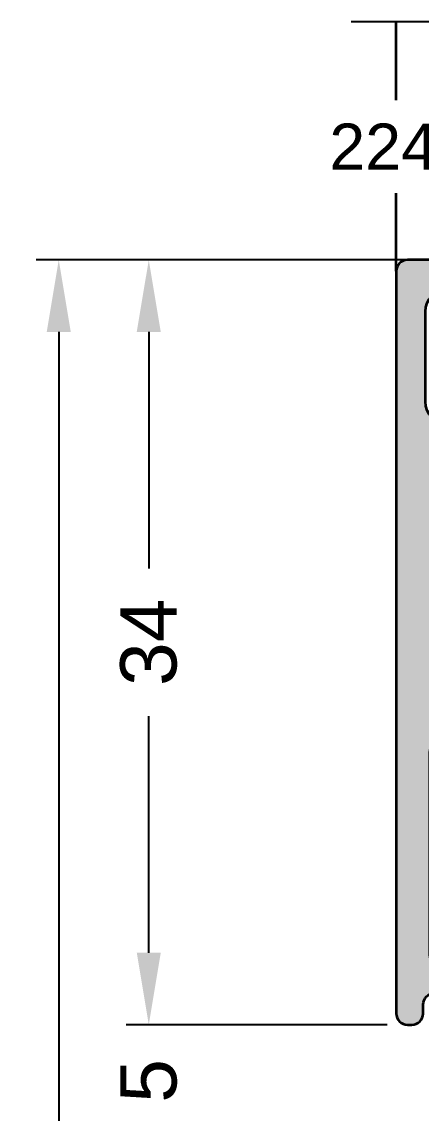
# Model space of a CAD drawing. Header units: millimetres. Extents: x 44 to 145, y 27 to 247.
# Drawn here: x 43.58 to 61.33, y 84.76 to 133.28 of the extents above; entities that cross this region are included whole.
import ezdxf

# ---------------------------------------------------------------- set-up
doc = ezdxf.new("R2010")
doc.units = ezdxf.units.MM
doc.header["$PDMODE"] = 1
doc.header["$PDSIZE"] = -0.001
doc.linetypes.add('ACAD_ISO10W100', pattern=[18, 12, -3, 0, -3])
for name, color, linetype, lineweight in [('S01_Bemaßung', 140, 'Continuous', 25), ('S02_Beschriftung', 40, 'Continuous', 25), ('S03_AL_Kontur', 255, 'Continuous', 35), ('S04_AL_Schraffur', 253, 'Continuous', 25), ('S18_Mittellinie', 10, 'ACAD_ISO10W100', 25)]:
    doc.layers.add(name, color=color, linetype=linetype, lineweight=lineweight)
doc.styles.add('1_1_N_Art', font='arial.ttf', dxfattribs={"height": 2.055})
doc.styles.add('Arial', font='arial.ttf')
doc.dimstyles.new('1 zu 1', dxfattribs={"dimtxt": 2.5, "dimasz": 3.2, "dimexe": 1, "dimexo": 1, "dimgap": 1.5, "dimtad": 0, "dimdec": 1, "dimrnd": 0.5, "dimdsep": 46, "dimtxsty": 'Arial', "dimcen": 0, "dimclrd": 256, "dimclre": 256, "dimclrt": 256, "dimadec": 0, "dimazin": 0, "dimtfac": 1, "dimtdec": 1, "dimtofl": 0, "dimtmove": 0, "dimatfit": 1, "dimfxl": 1, "dimtolj": 1, "dimlwd": 25, "dimlwe": 25, "dimarcsym": 0})

# ---------------------------------------------------------------- blocks, each defined once
blk = doc.blocks.new('*D77')
at = {"layer": 'Defpoints', "color": 0, "transparency": 16777216}
for p in [(45.22526102768785, 122.6980429153391), (66.22609167801792, 122.6980429153391), (60.22609167801724, 26.69804291533913)]:
    blk.add_point(p, dxfattribs=at)
at = {"layer": 'S01_Bemaßung', "lineweight": 25, "transparency": 16777216}
for p, q in [((65.22609167801792, 122.6980429153391), (44.22526102768784, 122.6980429153391)), ((45.22526102768785, 119.4980429153391), (45.22526102768786, 77.9877768853255)), ((45.22526102768787, 29.89804291533913), (45.22526102768786, 71.40830894535279)), ((59.22609167801724, 26.69804291533913), (44.22526102768787, 26.69804291533913))]:
    blk.add_line(p, q, dxfattribs=at)
at = {"layer": 'S01_Bemaßung', "transparency": 16777216}
for points in [[(44.69192769435451, 119.4980429153391), (45.75859436102118, 119.4980429153391), (45.22526102768785, 122.6980429153391)], [(44.69192769435454, 29.89804291533913), (45.7585943610212, 29.89804291533913), (45.22526102768787, 26.69804291533913)]]:
    blk.add_solid(points, dxfattribs=at)
at = {"layer": 'S01_Bemaßung', "transparency": 16777216, "insert": (45.22526102768788, 74.69804291533912), "char_height": 2.5, "attachment_point": 5, "rotation": 90, "style": 'Arial'}
blk.add_mtext('\\A1;96', dxfattribs=at)
blk = doc.blocks.new('*D79')
at = {"layer": 'Defpoints', "color": 0, "transparency": 16777216}
for p in [(49.22526102768791, 122.6980429153391), (66.22609167801792, 122.6980429153391), (60.81849872677859, 88.69804291534096)]:
    blk.add_point(p, dxfattribs=at)
at = {"layer": 'S01_Bemaßung', "lineweight": 25, "transparency": 16777216}
for p, q in [((65.22609167801792, 122.6980429153391), (48.2252610276879, 122.6980429153391)), ((49.22526102768791, 119.4980429153391), (49.22526102768792, 108.9826609235256)), ((49.22526102768792, 91.89804291534097), (49.22526102768792, 102.4134249071545)), ((59.81849872677859, 88.69804291534096), (48.22526102768791, 88.69804291534096))]:
    blk.add_line(p, q, dxfattribs=at)
at = {"layer": 'S01_Bemaßung', "transparency": 16777216}
for points in [[(48.69192769435457, 119.4980429153391), (49.75859436102124, 119.4980429153391), (49.22526102768791, 122.6980429153391)], [(48.69192769435458, 91.89804291534097), (49.75859436102124, 91.89804291534097), (49.22526102768792, 88.69804291534096)]]:
    blk.add_solid(points, dxfattribs=at)
at = {"layer": 'S01_Bemaßung', "transparency": 16777216, "insert": (49.22526102768792, 105.69804291534), "char_height": 2.5, "attachment_point": 5, "rotation": 90, "style": 'Arial'}
blk.add_mtext('\\A1;34', dxfattribs=at)
blk = doc.blocks.new('*D80')
at = {"layer": 'Defpoints', "color": 0, "transparency": 16777216}
for p in [(60.81849872677859, 88.69804291534096), (49.22526102768802, 83.69804291533914), (60.72609167801725, 83.69804291533914)]:
    blk.add_point(p, dxfattribs=at)
at = {"layer": 'S01_Bemaßung', "lineweight": 25, "transparency": 16777216}
for p, q in [((49.22526102768802, 91.89804291534097), (49.22526102768802, 95.09804291534097)), ((59.81849872677859, 88.69804291534096), (48.22526102768803, 88.69804291534096)), ((59.72609167801724, 83.69804291533914), (48.22526102768803, 83.69804291533914)), ((49.22526102768802, 80.49804291533916), (49.22526102768803, 77.29804291533914))]:
    blk.add_line(p, q, dxfattribs=at)
at = {"layer": 'S01_Bemaßung', "transparency": 16777216}
for points in [[(48.69192769435469, 91.89804291534097), (49.75859436102136, 91.89804291534097), (49.22526102768802, 88.69804291534096)], [(48.69192769435469, 80.49804291533916), (49.75859436102136, 80.49804291533916), (49.22526102768802, 83.69804291533914)]]:
    blk.add_solid(points, dxfattribs=at)
at = {"layer": 'S01_Bemaßung', "transparency": 16777216, "insert": (49.22526102768804, 86.19804291534003), "char_height": 2.5, "attachment_point": 5, "rotation": 90, "style": 'Arial'}
blk.add_mtext('\\A1;5', dxfattribs=at)
blk = doc.blocks.new('587290_s')
at = {"layer": 'S04_AL_Schraffur'}
h = blk.add_hatch(color=256, dxfattribs=at)
h.dxf.hatch_style = 1
h.paths.add_polyline_path([(-20.20000000000017, 11.6999999999997, -0.3178372451957792), (-20.40000000000018, 11.98284271247431), (-20.40000000000018, 12.41715728752508, -0.3178372451957834), (-20.20000000000019, 12.6999999999997), (-20.20000000000022, 14.59999999999966, 0.4142135623730959), (-20.50000000000026, 14.8999999999997), (-21.49000000000018, 14.89999999999968, 0.4142135623730951), (-21.79000000000022, 14.59999999999963), (-21.79000000000017, 11.89999999999967, -0.4142135623730958), (-21.99000000000017, 11.69999999999967), (-26.20000000000017, 11.69999999999961, -0.4142135623730955), (-26.70000000000018, 12.1999999999996), (-26.70000000000019, 12.8999999999996), (-25.31850454237787, 15.29282032302718, 0.6105378334010382), (-25.4516520794051, 15.49933548774897, 0.2842929205727157), (-29.63288879625711, 12.30684630545194, -0.6886036573143335), (-30.56711120374326, 12.30684630545192, 0.2842929205727156), (-34.74834792059537, 15.49933548774883, 0.6105378334010356), (-34.88149545762259, 15.29282032302703), (-33.5000000000002, 12.8999999999995), (-33.50000000000019, 12.19999999999949, -0.4142135623730935), (-34.00000000000018, 11.69999999999949), (-38.21000000000017, 11.69999999999942, -0.4142135623730958), (-38.41000000000017, 11.89999999999942), (-38.41000000000022, 14.59999999999938, 0.4142135623730934), (-38.71000000000027, 14.89999999999942), (-39.70000000000018, 14.8999999999994, 0.4142135623730973), (-40.00000000000021, 14.59999999999936), (-40.00000000000018, 12.6999999999994, -0.3178372451957927), (-39.80000000000018, 12.41715728752478), (-39.80000000000018, 11.98284271247402, -0.3178372451957778), (-40.00000000000016, 11.6999999999994), (-40.00000000000017, 11.39999999999939, -0.4142135623730898), (-40.20000000000017, 11.1999999999994), (-42.00000000000016, 11.1999999999994, 0.4142135623730855), (-42.50000000000016, 10.6999999999994), (-42.50000000000017, 10.50000000000002, 0.4142135623731049), (-42.00000000000017, 10), (-33.10000000000018, 10, -0.4142135623730954), (-32.60000000000018, 9.500000000000005), (-32.60000000000017, 1.699999999999999, -0.4142135623730946), (-33.10000000000017, 1.199999999999999), (-33.5, 1.199999999999999, 0.4142135623730948), (-34, 0.700000000000003), (-34, 0.4999999999999929, 0.4142135623730951), (-33.5, -3.6e-15), (-0.4999999999999965, 3.6e-15, 0.414213562373094), (3.6e-15, 0.5000000000000036), (0, 4.499999999999999, 0.4142135623730942), (-0.5, 5), (-1.799999999999997, 5, 0.4142135623730951), (-2.299999999999997, 4.5), (-2.299999999999993, 4.000000000000001), (-1.299999999999982, 4), (-1.299999999999982, 2.299999999999998, -0.4142135623730952), (-2.299999999999982, 1.299999999999998), (-6.300000000000011, 1.299999999999995, -0.4142135623730953), (-7.300000000000011, 2.299999999999998), (-7.300000000000009, 4.000000000000001), (-6.299999999999997, 4.000000000000001), (-6.299999999999997, 4.5, 0.4142135623730951), (-6.799999999999997, 5), (-9.599999999999998, 4.999999999999998, 0.4142135623730962), (-10.1, 4.499999999999999), (-10.1, 4.3, 0.4142135623730943), (-9.6, 3.8), (-9.099999999999993, 3.799999999999998, -0.4142135623730946), (-8.599999999999994, 3.300000000000001), (-8.599999999999993, 2.100000000000001, -0.4142135623730951), (-9.099999999999993, 1.600000000000001), (-19.20000000000003, 1.599999999999999, -0.4142135623730905), (-20.20000000000004, 2.599999999999985)])
h.paths.add_polyline_path([(-21.40000000000043, 9.500000000000018), (-21.40000000000017, 2.000000000000019, -0.4142135623731054), (-21.90000000000017, 1.500000000000001), (-30.90000000000018, 1.5, -0.4142135623730952), (-31.40000000000017, 1.999999999999998), (-31.40000000000014, 9.500000000000002, -0.414213562373094), (-30.90000000000014, 10), (-21.90000000000043, 10, -0.4142135623730847)], flags=16)
at = {"layer": 'S03_AL_Kontur'}
for points in [[(-0.4999999999999983, 5, -0.4142135623730951), (2.2e-15, 4.5), (2.2e-15, 0.5000000000000027, -0.4142135623730951), (-0.4999999999999982, 2.1e-15), (-33.50000000000001, -4.1e-15, -0.4142135623730951), (-34, 0.499999999999996), (-34, 0.7000000000000001, -0.414213562373095), (-33.50000000000001, 1.199999999999999), (-33.10000000000017, 1.199999999999999, 0.4142135623730956), (-32.60000000000017, 1.7), (-32.60000000000018, 9.500000000000002, 0.4142135623730951), (-33.10000000000017, 10), (-42.00000000000017, 10, -0.4142135623730964), (-42.50000000000017, 10.5), (-42.50000000000016, 10.69999999999938, -0.4142135623730925), (-42.00000000000017, 11.1999999999994), (-40.20000000000017, 11.1999999999994, 0.4142135623730983), (-40.00000000000017, 11.3999999999994), (-40.00000000000016, 11.6999999999994, 0.3178372451957788), (-39.80000000000018, 11.98284271247402), (-39.80000000000018, 12.41715728752478, 0.317837245195788), (-40.00000000000018, 12.6999999999994), (-40.00000000000021, 14.59999999999936, -0.4142135623730994), (-39.70000000000018, 14.8999999999994), (-38.71000000000026, 14.89999999999942, -0.4142135623730908), (-38.41000000000022, 14.59999999999938), (-38.41000000000017, 11.89999999999942, 0.4142135623730918), (-38.21000000000017, 11.69999999999942), (-34.00000000000019, 11.69999999999949, 0.414213562373099), (-33.50000000000019, 12.1999999999995), (-33.5000000000002, 12.89999999999949), (-34.88149545762259, 15.29282032302703, -0.6105378334010535), (-34.74834792059537, 15.49933548774883, -0.2842929205727155), (-30.56711120374326, 12.30684630545192, 0.6886036573143335), (-29.63288879625711, 12.30684630545194, -0.2842929205727157), (-25.4516520794051, 15.49933548774897, -0.6105378334010397), (-25.31850454237787, 15.29282032302717), (-26.70000000000019, 12.8999999999996), (-26.70000000000018, 12.1999999999996, 0.4142135623730912), (-26.20000000000018, 11.69999999999961), (-21.99000000000017, 11.69999999999967, 0.4142135623731015), (-21.79000000000017, 11.89999999999968), (-21.79000000000022, 14.59999999999964, -0.4142135623730994), (-21.49000000000017, 14.89999999999968), (-20.50000000000026, 14.8999999999997, -0.4142135623730908), (-20.20000000000022, 14.59999999999966), (-20.20000000000019, 12.6999999999997, 0.317837245195784), (-20.40000000000018, 12.41715728752508), (-20.40000000000018, 11.98284271247432, 0.317837245195781), (-20.20000000000017, 11.6999999999997), (-20.20000000000004, 2.599999999999986, 0.4142135623730907), (-19.20000000000003, 1.6), (-9.099999999999993, 1.6, 0.4142135623730951), (-8.599999999999993, 2.100000000000001), (-8.599999999999994, 3.300000000000001, 0.4142135623730951), (-9.099999999999993, 3.799999999999999), (-9.599999999999998, 3.800000000000001, -0.4142135623730948), (-10.1, 4.3), (-10.1, 4.499999999999999, -0.4142135623730951), (-9.6, 4.999999999999998), (-6.799999999999997, 5, -0.4142135623730951), (-6.299999999999997, 4.5), (-6.299999999999997, 4.000000000000001), (-7.300000000000008, 4), (-7.300000000000011, 2.299999999999999, 0.4142135623730954), (-6.300000000000009, 1.299999999999997), (-2.299999999999984, 1.299999999999999, 0.4142135623730957), (-1.299999999999984, 2.3), (-1.299999999999985, 4.000000000000001), (-2.299999999999997, 4.000000000000001), (-2.299999999999997, 4.5, -0.4142135623730951), (-1.799999999999997, 5)], [(-21.90000000000017, 1.500000000000001, 0.4142135623730951), (-21.40000000000017, 2.000000000000001), (-21.40000000000043, 9.500000000000002, 0.4142135623730951), (-21.90000000000043, 10), (-30.90000000000014, 10, 0.4142135623730951), (-31.40000000000014, 9.5), (-31.40000000000017, 1.999999999999999, 0.4142135623730964), (-30.90000000000018, 1.499999999999999)]]:
    blk.add_lwpolyline(points, format="xyb", close=True, dxfattribs=at)
blk = doc.blocks.new('575780_s')
blk.add_blockref('587290_s', (39, 0))

msp = doc.modelspace()

# ---------------------------------------------------------------- linework, layer by layer
at = {"layer": 'S03_AL_Kontur'}
msp.add_line((60.22586202677874, 122.199097915085), (60.22607069609943, 133.2810310164436), dxfattribs=at)
at = {"layer": 'S18_Mittellinie'}
msp.add_line((137.226007516384, 133.281077808466), (58.22606952451358, 133.2810265458578), dxfattribs=at)

# ---------------------------------------------------------------- block references
at = {"xscale": -1, "rotation": 270}
msp.add_blockref('575780_s', (60.2184145651454, 83.69804291534093), dxfattribs=at)

# ---------------------------------------------------------------- dimensions: what is measured, and where the dimension line sits
at = {"layer": 'S01_Bemaßung'}
for base, p1, p2, picture, middle in [((45.22526102768785, 122.6980429153391), (60.22609167801721, 26.69804291533912), (66.2260916780179, 122.6980429153391), '*D77', (45.22526102768788, 74.69804291533912)), ((49.22526102768802, 83.69804291533914), (60.81849872677857, 88.69804291534093), (60.72609167801722, 83.69804291533912), '*D80', (49.22526102768804, 86.19804291534003))]:
    dim = msp.add_linear_dim(base=base, p1=p1, p2=p2, angle=90, dimstyle='1 zu 1', dxfattribs=at)
    dim.commit()
    dim.dimension.update_dxf_attribs({"geometry": picture, "text_midpoint": middle})
dim = msp.add_linear_dim(base=(49.22526102768791, 122.6980429153391), p1=(60.81849872677857, 88.69804291534093), p2=(66.2260916780179, 122.6980429153391), angle=90, dimstyle='1 zu 1', override={"dimtmove": 1}, dxfattribs=at)
dim.commit()
dim.dimension.update_dxf_attribs({"geometry": '*D79', "text_midpoint": (49.22526102768792, 105.69804291534)})

# ---------------------------------------------------------------- next in the draw order: texts
at = {"layer": 'S02_Beschriftung', "lineweight": 50, "insert": (57.24641474665543, 128.7572707596333), "char_height": 2.055, "attachment_point": 1, "style": '1_1_N_Art', "bg_fill": 3, "box_fill_scale": 1.5, "bg_fill_color": 256, "bg_fill_transparency": 0}
msp.add_mtext('224 063', dxfattribs=at)

doc.saveas('drawing.dxf')
